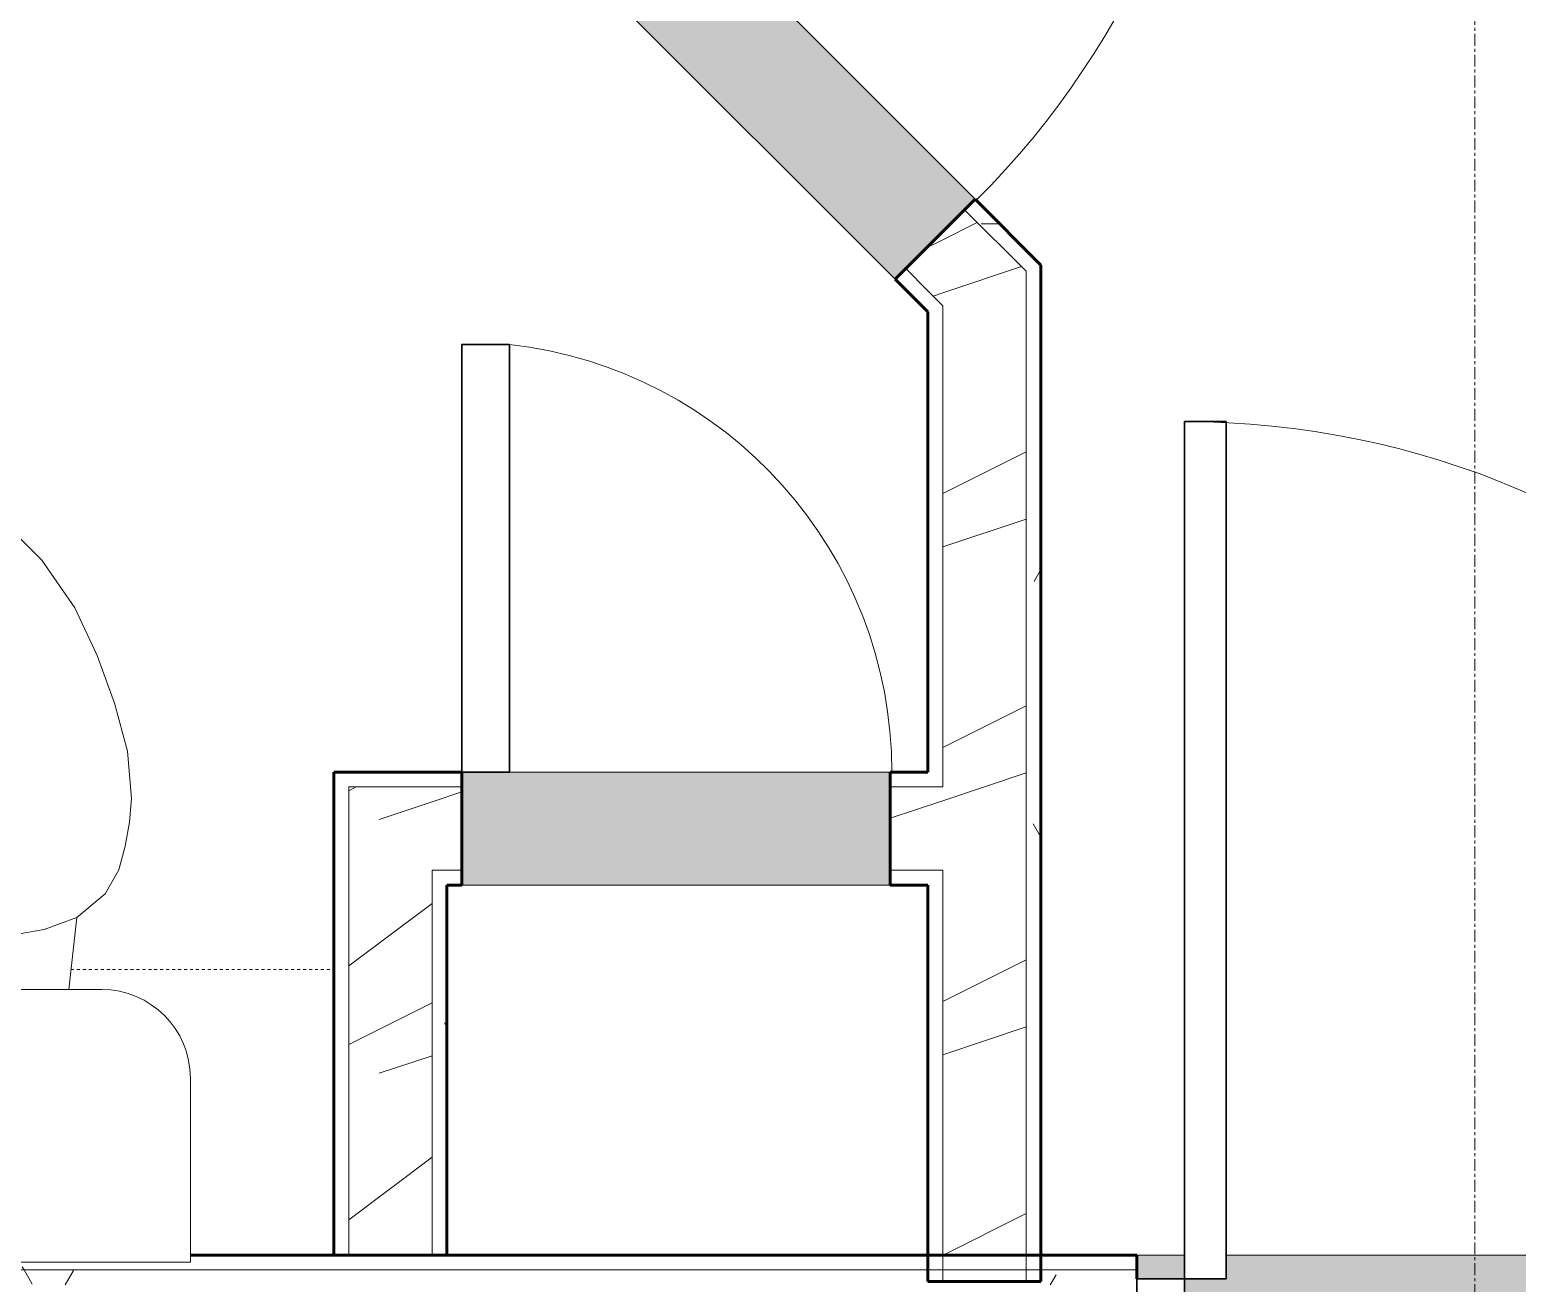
# Model space of a CAD drawing. Header units: inches. Extents: x -4061 to -1937, y 10959 to 12323.
# Drawn here: x -3542 to -3479.5, y 11752 to 11804.6 of the extents above; entities that cross this region are included whole.
import ezdxf

# ---------------------------------------------------------------- set-up
doc = ezdxf.new("R2010")
doc.units = ezdxf.units.IN
doc.header["$MEASUREMENT"] = 0
doc.linetypes.add('Dash', pattern=[0.25, 0.125, -0.125])
doc.linetypes.add('Grid Line 1_2_', pattern=[0.875, 0.5, -0.125, 0.125, -0.125])
for name, color, linetype, lineweight in [('0-1', 7, 'Continuous', 5), ('0-2', 250, 'Continuous', 9), ('A-DOOR', 31, 'Continuous', 18), ('A-DOOR-1', 250, 'Continuous', 9), ('A-DOOR-2', 50, 'Continuous', 30), ('A-DOOR-7', 31, 'Continuous', 30), ('A-DOOR-8', 31, 'Continuous', 9), ('A-DOOR-FRAM', 31, 'Continuous', 30), ('A-WALL', 113, 'Continuous', 18), ('A-WALL-1', 8, 'Continuous', 5), ('A-WALL-2', 10, 'Continuous', 60), ('A-WALL-3', 7, 'Continuous', 18), ('A-WALL-PATT-1', 250, 'Continuous', 9), ('A-WALL-PATT-2', 253, 'Continuous', 9), ('A-WALL-PATT-4', 111, 'Continuous', 9), ('I-WALL', 2, 'Continuous', 18), ('I-WALL-1', 2, 'Continuous', 5), ('I-WALL-2', 2, 'Continuous', 60), ('P-SANR-FIXT-2', 250, 'Continuous', 9), ('Q-CASE-HDLN-1', 250, 'Dash', 9), ('S-GRID-1', 1, 'Grid Line 1_2_', 9)]:
    doc.layers.add(name, color=color, linetype=linetype, lineweight=lineweight)
pattern_1 = [(0, (0, 0), (20.48, 5.12), [0.845, -14.515, 0.845, -14.515, -81.92]), (0, (0, 0), (20.48, 5.12), [-30.72, 0.845, -29.875, 0.845, -14.515, -35.84]), (0, (0, 0), (20.48, 5.12), [-76.8, 0.845, -9.395, 0.845, -24.755]), (120, (7.68, 2.56), (-14.67405, 15.1762003), [0.845, -14.515, 0.845, -14.515, -81.92]), (120, (7.68, 2.56), (-14.67405, 15.1762003), [-30.72, 0.845, -29.875, 0.845, -14.515, -35.84]), (120, (7.68, 2.56), (-14.67405, 15.1762003), [-76.8, 0.845, -9.395, 0.845, -24.755]), (240, (10.24, 12.8), (-5.80595, -20.2962003), [0.845, -14.515, 0.845, -14.515, -81.92]), (240, (10.24, 12.8), (-5.80595, -20.2962003), [-30.72, 0.845, -29.875, 0.845, -14.515, -35.84]), (240, (10.24, 12.8), (-5.80595, -20.2962003), [-76.8, 0.845, -9.395, 0.845, -24.755])]
pattern_2 = [(216.87, (4.265, 10.662), (31.9871619, 21.32545714), [5.331, -47.981]), (206.565, (10.662, 7.464), (-10.662476, -10.6620098), [11.921, -11.921]), (198.435, (10.662, 2.132), (-21.32449365, -10.6625869), [6.744, -26.974])]

# ---------------------------------------------------------------- blocks, each defined once
blk = doc.blocks.new('Toilet-Domestic-3D - Toilet-Domestic-3D-1352612-ENLARGED RCP - 3RD FLOOR PLAN - EAST')
at = {"layer": 'P-SANR-FIXT-2'}
for p, q in [((-9.976, 19.476), (9.976, 19.476)), ((-9.976, 11.75), (-9.976, 19.476)), ((9.976, 19.476), (9.976, 11.75)), ((6.25, 8.024), (-6.25, 8.024)), ((-4.862, 8.024), (-5.209, 5)), ((4.862, 8.024), (5.209, 5)), ((-1, 6), (-3.836, 5.5)), ((1, 6), (-1, 6)), ((3.836, 5.5), (1, 6)), ((-5.209, 5), (-6.401, 4)), ((-3.836, 5.5), (-5.209, 5)), ((5.209, 5), (3.836, 5.5)), ((6.401, 4), (5.209, 5)), ((-6.401, 4), (-6.968, 3)), ((6.968, 3), (6.401, 4)), ((-6.968, 3), (-7.236, 2)), ((7.236, 2), (6.968, 3)), ((-7.236, 2), (-7.413, 0.996)), ((7.413, 0.996), (7.236, 2)), ((-7.413, 0.996), (-7.5, 0)), ((7.5, 0), (7.413, 0.996)), ((-7.5, 0), (-7.326, -1.992)), ((7.326, -1.992), (7.5, 0)), ((-7.326, -1.992), (-6.788, -4)), ((6.788, -4), (7.326, -1.992)), ((-6.788, -4), (-6.06, -6)), ((6.06, -6), (6.788, -4)), ((-6.06, -6), (-5.127, -8)), ((5.127, -8), (6.06, -6)), ((-5.127, -8), (-3.74, -10)), ((3.74, -10), (5.127, -8)), ((-3.74, -10), (-2.74, -11)), ((2.74, -11), (3.74, -10)), ((-2.74, -11), (-1.874, -11.5)), ((1.874, -11.5), (2.74, -11)), ((-1.874, -11.5), (-0.5, -12)), ((0.5, -12), (1.874, -11.5)), ((-0.5, -12), (0.5, -12))]:
    blk.add_line(p, q, dxfattribs=at)
for centre, start, end in [((-6.25, 11.75), 180, 270), ((6.25, 11.75), 270, 360)]:
    blk.add_arc(centre, 3.726, start, end, dxfattribs=at)
blk = doc.blocks.new('OD_CW_Upper Cabinet - OD_CW_Upper Cabinet-1867077-ENLARGED RCP - 3RD FLOOR PLAN - EAST')
at = {"layer": 'Q-CASE-HDLN-1'}
for p, q in [((0.738, -12), (13.779, -12)), ((23.697, -12), (34.738, -12))]:
    blk.add_line(p, q, dxfattribs=at)
blk = doc.blocks.new('Single-Flush - 36_ x 84_-1372824-ENLARGED RCP - 3RD FLOOR PLAN - EAST')
at = {"layer": 'A-DOOR-1'}
blk.add_arc((18, -2.375), 36.067, 180, 266.82115, dxfattribs=at)
at = {"layer": 'A-DOOR-2'}
for p, q in [((16, -2.375), (16, -38.386)), ((18, -2.375), (16, -2.375)), ((18, -2.375), (18, -38.386)), ((18, -38.386), (16, -38.386))]:
    blk.add_line(p, q, dxfattribs=at)
blk = doc.blocks.new('Single-Flush - 30_ x 80_ 2-2081388-ENLARGED RCP - 3RD FLOOR PLAN - EAST')
at = {"layer": 'A-DOOR-1'}
blk.add_arc((9, -2.375), 18.067, 180, 263.64424, dxfattribs=at)
at = {"layer": 'A-DOOR-2'}
for p, q in [((7, -2.375), (7, -20.331)), ((9, -2.375), (7, -2.375)), ((9, -2.375), (9, -20.331)), ((9, -20.331), (7, -20.331))]:
    blk.add_line(p, q, dxfattribs=at)
blk = doc.blocks.new('CTR - 1st Phase - Unit Layouts_rvt-1-ENLARGED RCP - 3RD FLOOR PLAN - EAST')
at = {"layer": 'A-WALL-1'}
for points in [[(-3505.672, 11794.171), (-3504.299, 11795.545), (-3504.299, 11799.516), (-3527.769, 11822.986), (-3531.128, 11819.627), (-3506.114, 11794.613)], [(-3504.299, 11795.545), (-3502.313, 11797.53), (-3504.299, 11799.516), (-3504.299, 11796.17)], [(-3506.159, 11768.722), (-3505.877, 11768.722), (-3505.877, 11773.472), (-3523.877, 11773.472), (-3523.877, 11768.722)]]:
    blk.add_hatch(color=256, dxfattribs=at).paths.add_polyline_path(points, flags=0)
at = {"layer": 'A-WALL-PATT-1'}
h = blk.add_hatch(dxfattribs=at)
h.set_pattern_fill('FP_1', color=256, style=0, pattern_type=2)
h.set_pattern_definition(pattern_1)
h.paths.add_polyline_path([(-3500.174, 11794.507), (-3500.174, 11795.391), (-3502.313, 11797.53), (-3502.755, 11797.088), (-3500.433, 11794.766)], flags=0)
h.paths.add_polyline_path([(-3528.211, 11822.544), (-3527.769, 11822.986), (-3528.918, 11824.135), (-3529.36, 11823.693), (-3528.653, 11822.986)], flags=0)
h = blk.add_hatch(dxfattribs=at)
h.set_pattern_fill('FP_1', color=256, style=0, pattern_type=2)
h.set_pattern_definition(pattern_1)
h.paths.add_polyline_path([(-3499.549, 11752.076), (-3499.549, 11794.766), (-3500.174, 11795.391), (-3500.174, 11752.076)], flags=0)
h = blk.add_hatch(dxfattribs=at)
h.set_pattern_fill('FP_1', color=256, style=0, pattern_type=2)
h.set_pattern_definition(pattern_1)
h.paths.add_polyline_path([(-3525.127, 11753.189), (-3524.502, 11753.189), (-3524.502, 11769.347), (-3525.127, 11769.347), (-3525.127, 11756.078)], flags=0)
at = {"layer": 'A-WALL-PATT-2'}
h = blk.add_hatch(dxfattribs=at)
h.set_pattern_fill('FP_2', color=256, style=0, pattern_type=2)
h.set_pattern_definition(pattern_2)
h.paths.add_polyline_path([(-3503.674, 11793.057), (-3503.674, 11796.17), (-3505.23, 11794.613), (-3504.299, 11793.682)], flags=0)
h.paths.add_polyline_path([(-3530.686, 11820.069), (-3528.211, 11822.544), (-3529.802, 11824.135), (-3532.277, 11821.66), (-3531.128, 11820.511)], flags=0)
h = blk.add_hatch(dxfattribs=at)
h.set_pattern_fill('FP_2', color=256, style=0, pattern_type=2)
h.set_pattern_definition(pattern_2)
h.paths.add_polyline_path([(-3501.924, 11752.076), (-3500.174, 11752.076), (-3500.174, 11794.507), (-3502.755, 11797.088), (-3503.674, 11796.17), (-3503.674, 11753.189), (-3501.924, 11753.189), (-3501.924, 11752.564)], flags=0)
h = blk.add_hatch(dxfattribs=at)
h.set_pattern_fill('FP_2', color=256, style=0, pattern_type=2)
h.set_pattern_definition(pattern_2)
h.paths.add_polyline_path([(-3525.127, 11753.189), (-3525.127, 11772.847), (-3528.627, 11772.847), (-3528.627, 11753.189)], flags=0)
h = blk.add_hatch(dxfattribs=at)
h.set_pattern_fill('FP_2', color=256, style=0, pattern_type=2)
h.set_pattern_definition(pattern_2)
h.paths.add_polyline_path([(-3503.674, 11769.347), (-3503.674, 11772.847), (-3505.877, 11772.847), (-3505.877, 11769.347), (-3504.299, 11769.347)], flags=0)
h.paths.add_polyline_path([(-3523.877, 11769.347), (-3523.877, 11772.847), (-3525.127, 11772.847), (-3525.127, 11769.347), (-3524.502, 11769.347)], flags=0)
at = {"layer": 'A-WALL-2'}
for p, q in [((-3504.299, 11795.545), (-3502.313, 11797.53)), ((-3502.313, 11797.53), (-3499.549, 11794.766)), ((-3505.672, 11794.171), (-3504.299, 11795.545)), ((-3499.549, 11794.766), (-3499.549, 11752.076)), ((-3504.299, 11792.798), (-3505.672, 11794.171)), ((-3504.299, 11773.472), (-3504.299, 11792.798)), ((-3529.252, 11753.189), (-3529.252, 11773.472)), ((-3529.252, 11773.472), (-3528.627, 11773.472)), ((-3528.627, 11773.472), (-3524.502, 11773.472)), ((-3524.502, 11773.472), (-3523.877, 11773.472)), ((-3523.877, 11773.472), (-3523.877, 11768.722)), ((-3505.877, 11768.722), (-3505.877, 11773.472)), ((-3505.877, 11773.472), (-3504.299, 11773.472)), ((-3524.502, 11768.722), (-3524.502, 11753.189)), ((-3523.877, 11768.722), (-3524.502, 11768.722)), ((-3504.299, 11768.722), (-3505.877, 11768.722)), ((-3504.299, 11752.076), (-3504.299, 11768.722)), ((-3524.502, 11753.189), (-3529.252, 11753.189)), ((-3499.549, 11752.076), (-3504.299, 11752.076))]:
    blk.add_line(p, q, dxfattribs=at)
at = {"layer": 'A-WALL-3'}
for p, q in [((-3504.299, 11799.516), (-3527.769, 11822.986)), ((-3531.128, 11819.627), (-3505.672, 11794.171)), ((-3504.299, 11799.516), (-3502.313, 11797.53)), ((-3500.174, 11794.507), (-3502.755, 11797.088)), ((-3504.299, 11793.682), (-3505.23, 11794.613)), ((-3500.174, 11752.076), (-3500.174, 11794.507)), ((-3503.674, 11793.057), (-3504.299, 11793.682)), ((-3503.674, 11772.847), (-3503.674, 11793.057)), ((-3505.877, 11773.472), (-3523.877, 11773.472)), ((-3528.627, 11753.189), (-3528.627, 11772.847)), ((-3525.127, 11772.847), (-3528.627, 11772.847)), ((-3524.502, 11772.847), (-3525.127, 11772.847)), ((-3524.502, 11772.847), (-3523.877, 11772.847)), ((-3505.877, 11772.847), (-3504.299, 11772.847)), ((-3503.674, 11772.847), (-3504.299, 11772.847)), ((-3525.127, 11753.189), (-3525.127, 11769.347)), ((-3524.502, 11769.347), (-3525.127, 11769.347)), ((-3524.502, 11769.347), (-3523.877, 11769.347)), ((-3505.877, 11769.347), (-3504.299, 11769.347)), ((-3503.674, 11769.347), (-3504.299, 11769.347)), ((-3503.674, 11752.076), (-3503.674, 11769.347)), ((-3523.877, 11768.722), (-3505.877, 11768.722))]:
    blk.add_line(p, q, dxfattribs=at)
at = {"layer": '0-2'}
for name, p, rotation in [('Single-Flush - 36_ x 84_-1372824-ENLARGED RCP - 3RD FLOOR PLAN - EAST', (-3516.72, 11808.579), 134.9999999999929), ('Single-Flush - 30_ x 80_ 2-2081388-ENLARGED RCP - 3RD FLOOR PLAN - EAST', (-3514.877, 11771.097), 180), ('Toilet-Domestic-3D - Toilet-Domestic-3D-1352612-ENLARGED RCP - 3RD FLOOR PLAN - EAST', (-3545.252, 11772.366), 180)]:
    blk.add_blockref(name, p, dxfattribs=dict(at, rotation=rotation))
blk.add_blockref('OD_CW_Upper Cabinet - OD_CW_Upper Cabinet-1867077-ENLARGED RCP - 3RD FLOOR PLAN - EAST', (-3563.99, 11777.189), dxfattribs=at)
blk = doc.blocks.new('CTR - 1st Phase - Shell_rvt-1-ENLARGED RCP - 3RD FLOOR PLAN - EAST')
at = {"layer": 'S-GRID-1'}
blk.add_line((-3481.324, 10958.723), (-3481.324, 12290.351), dxfattribs=at)
blk = doc.blocks.new('HOLLOW METAL - UNIT DOOR-1758958-ENLARGED RCP - 3RD FLOOR PLAN - EAST')
at = {"layer": 'A-DOOR-7'}
for p, q in [((16.25, -2.25), (18, -2.25)), ((16.25, -38.25), (16.25, -2.25)), ((18, -2.25), (18, -38.25)), ((18, -38.25), (16.25, -38.25))]:
    blk.add_line(p, q, dxfattribs=at)
at = {"layer": 'A-DOOR-8'}
blk.add_arc((18, -2.25), 36, 180, 270, dxfattribs=at)
at = {"layer": 'A-DOOR-FRAM'}
for p, q in [((-20, 3.5), (-18, 3.5)), ((-20, -2.25), (-20, 3.5)), ((-18, 3.5), (-18, 1.5625)), ((18, 3.5), (20, 3.5)), ((18, 1.5625), (18, 3.5)), ((20, 3.5), (20, -2.25)), ((-18, 1.5625), (-17.375, 1.5625)), ((-17.375, 1.5625), (-17.375, -0.3125)), ((17.375, 1.5625), (18, 1.5625)), ((17.375, -0.3125), (17.375, 1.5625)), ((-18, -0.3125), (-18, -2.25)), ((-17.375, -0.3125), (-18, -0.3125)), ((18, -0.3125), (17.375, -0.3125)), ((18, -2.25), (18, -0.3125)), ((-18, -2.25), (-20, -2.25)), ((20, -2.25), (18, -2.25))]:
    blk.add_line(p, q, dxfattribs=at)

msp = doc.modelspace()

# ---------------------------------------------------------------- hatches: boundary and pattern name
at = {"layer": 'A-WALL-PATT-4'}
h = msp.add_hatch(dxfattribs=at)
h.set_pattern_fill('FP_1', color=256, style=0, pattern_type=2)
h.set_pattern_definition(pattern_1)
h.paths.add_polyline_path([(-3852.474, 11752.564), (-3663.204, 11752.564), (-3663.204, 11753.189), (-3852.474, 11753.189)], flags=0)
h.paths.add_polyline_path([(-3501.924, 11752.564), (-3501.924, 11753.189), (-3535.276, 11753.189), (-3535.276, 11752.889), (-3555.228, 11752.889), (-3555.228, 11753.189), (-3659.704, 11753.189), (-3659.704, 11752.564), (-3503.556, 11752.564)], flags=0)
h = msp.add_hatch(dxfattribs=at)
h.set_pattern_fill('FP_1', color=256, style=0, pattern_type=2)
h.set_pattern_definition(pattern_1)
h.paths.add_polyline_path([(-3852.474, 11751.939), (-3663.204, 11751.939), (-3663.204, 11752.564), (-3852.474, 11752.564)], flags=0)
h.paths.add_polyline_path([(-3501.924, 11751.939), (-3501.924, 11752.564), (-3659.704, 11752.564), (-3659.704, 11751.939), (-3503.556, 11751.939)], flags=0)
h = msp.add_hatch(dxfattribs=at)
h.set_pattern_fill('FP_1', color=256, style=0, pattern_type=2)
h.set_pattern_definition(pattern_1)
h.paths.add_polyline_path([(-3416.649, 11751.939), (-3417.274, 11751.946), (-3417.274, 11752.564), (-3441.899, 11752.564), (-3441.899, 11751.939), (-3416.652, 11751.939)], flags=0)
h.paths.add_polyline_path([(-3449.876, 11751.939), (-3445.399, 11751.939), (-3445.399, 11752.564), (-3455.524, 11752.564), (-3455.524, 11751.939)], flags=0)
h.paths.add_polyline_path([(-3500.146, 11751.939), (-3495.524, 11751.939), (-3495.524, 11752.564), (-3499.549, 11752.564), (-3499.549, 11752.076), (-3501.924, 11752.076), (-3501.924, 11751.939), (-3500.174, 11751.939)], flags=0)
at = {"layer": 'I-WALL-1'}
h = msp.add_hatch(color=256, dxfattribs=at)
h.paths.add_polyline_path([(-3488.226, 11747.189), (-3457.524, 11747.189), (-3457.524, 11748.377), (-3458.149, 11748.377), (-3458.149, 11750.252), (-3457.524, 11750.252), (-3457.524, 11752.189), (-3455.524, 11752.189), (-3455.524, 11753.189), (-3491.774, 11753.189), (-3491.774, 11752.189), (-3493.524, 11752.189), (-3493.524, 11750.252), (-3492.899, 11750.252), (-3492.899, 11748.377), (-3493.524, 11748.377), (-3493.524, 11747.189), (-3492.899, 11747.189)], flags=0)
h.paths.add_polyline_path([(-3493.524, 11752.189), (-3493.524, 11753.189), (-3495.524, 11753.189), (-3495.524, 11752.189), (-3495.192, 11752.189)], flags=0)

# ---------------------------------------------------------------- linework, layer by layer
at = {"layer": 'A-WALL'}
msp.add_line((-3852.474, 11752.564), (-3495.524, 11752.564), dxfattribs=at)
at = {"layer": 'I-WALL'}
for p, q in [((-3493.524, 11753.189), (-3495.524, 11753.189)), ((-3455.524, 11753.189), (-3491.774, 11753.189))]:
    msp.add_line(p, q, dxfattribs=at)
at = {"layer": 'I-WALL-2'}
for p, q in [((-3535.276, 11753.189), (-3495.524, 11753.189)), ((-3495.524, 11753.189), (-3495.524, 11752.189))]:
    msp.add_line(p, q, dxfattribs=at)

# ---------------------------------------------------------------- block references
at = {"layer": '0-1'}
for name in ['CTR - 1st Phase - Shell_rvt-1-ENLARGED RCP - 3RD FLOOR PLAN - EAST', 'CTR - 1st Phase - Unit Layouts_rvt-1-ENLARGED RCP - 3RD FLOOR PLAN - EAST']:
    msp.add_blockref(name, (0, 0), dxfattribs=at)
at = {"layer": 'A-DOOR', "rotation": 180}
msp.add_blockref('HOLLOW METAL - UNIT DOOR-1758958-ENLARGED RCP - 3RD FLOOR PLAN - EAST', (-3475.524, 11749.939), dxfattribs=at)

doc.saveas('drawing.dxf')
